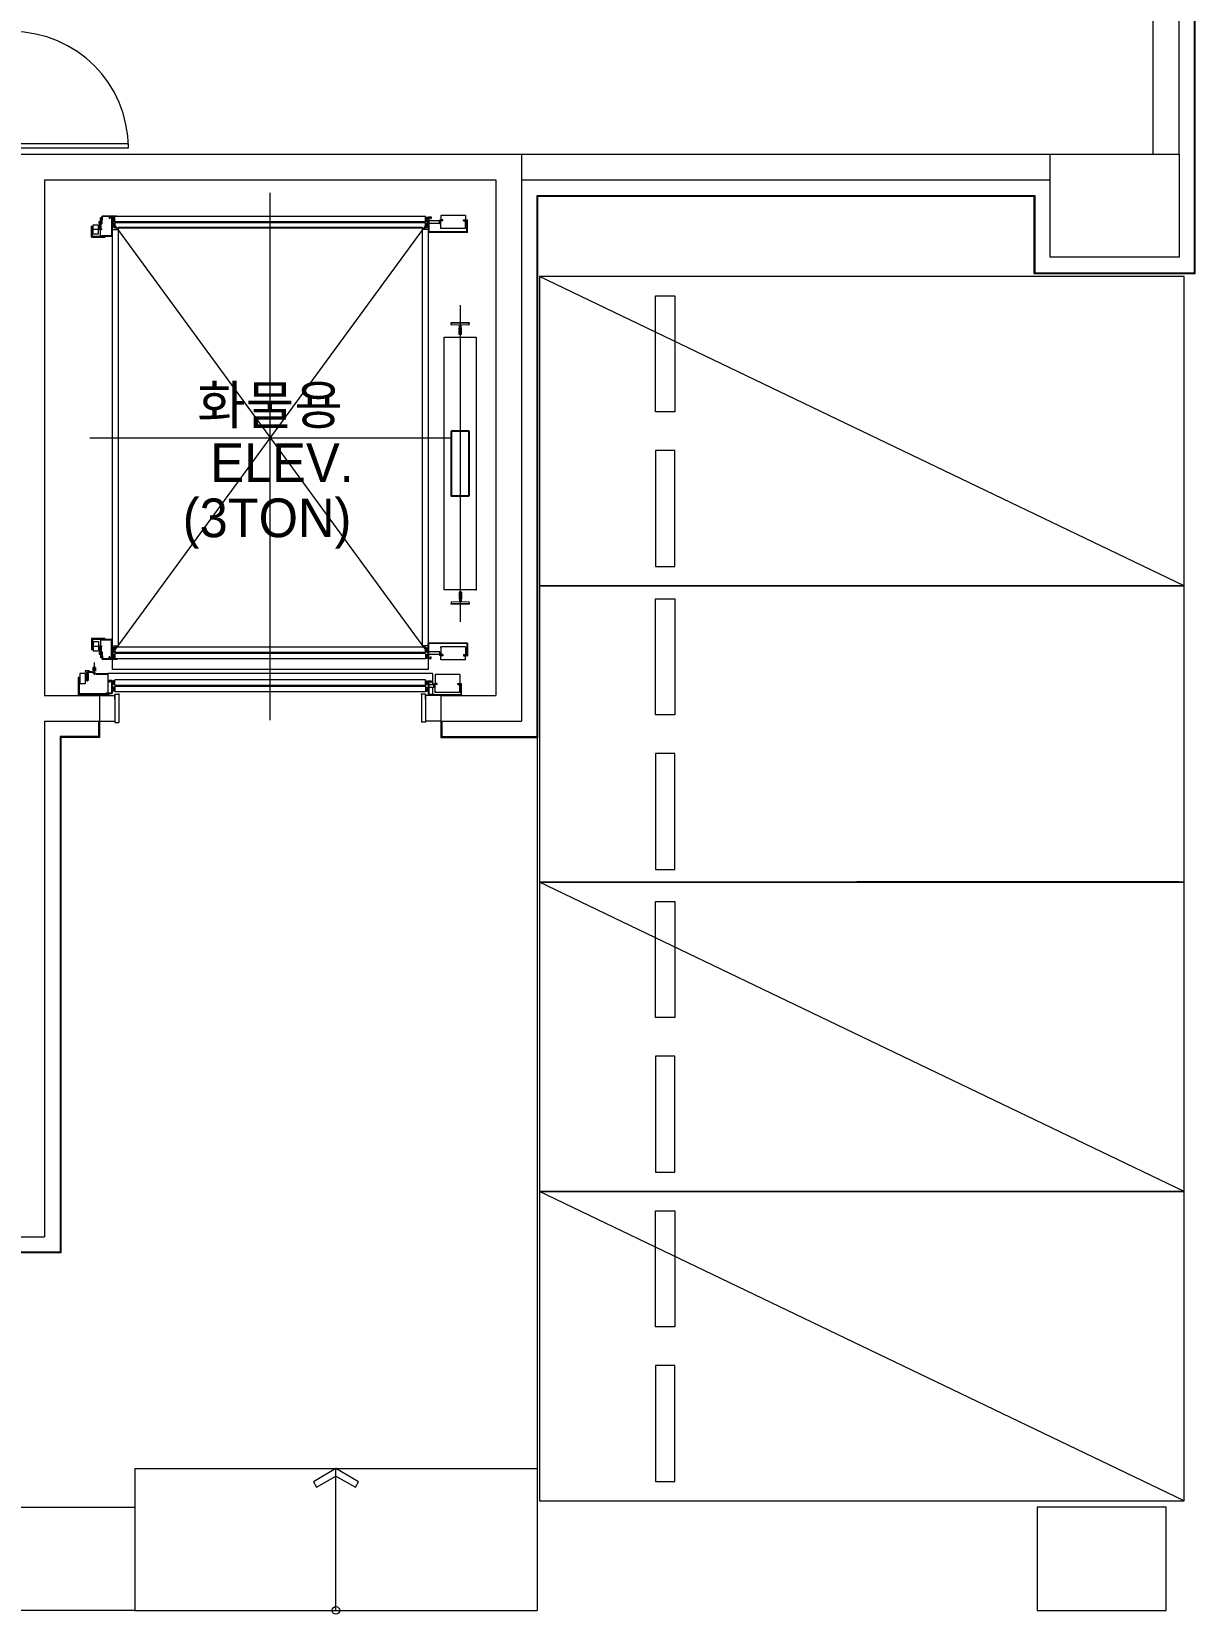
# Model space of a CAD drawing. Header units: millimetres. Extents: x 43806 to 399860, y -65551 to 59129.
# Drawn here: x 89370 to 98396, y 30515 to 42796 of the extents above; entities that cross this region are included whole.
import ezdxf

# ---------------------------------------------------------------- set-up
doc = ezdxf.new("R2010")
doc.units = ezdxf.units.MM
doc.header["$LTSCALE"] = 400
doc.header["$MEASUREMENT"] = 0
doc.linetypes.add('광-XR-PLAN$0$PHANTOM', pattern=[2.5, 1.25, -0.25, 0.25, -0.25, 0.25, -0.25])
doc.layers.add('A', color=8, linetype='CONTINUOUS', lineweight=0)
doc.layers.add('만공차등 배관', color=4, linetype='CONTINUOUS')
doc.styles.add('CS', font='', dxfattribs={"height": 300})
doc.styles.get('CS').set_extended_font_data('HYwulM')

msp = doc.modelspace()

# ---------------------------------------------------------------- linework, layer by layer
at = {"layer": 'A', "ltscale": 2}
for p, q in [((98390, 40925), (98390, 51545)), ((98396, 40919), (98396, 51545)), ((98070, 41845), (98070, 43945)), ((98270, 41845), (98270, 43945)), ((86000, 41845), (93170, 41845)), ((93170, 41845), (93170, 37445)), ((93170, 41845), (97270, 41845)), ((97270, 41845), (98270, 41845)), ((97270, 41045), (97270, 41845)), ((98270, 41845), (98270, 41045)), ((89470, 41645), (89470, 37645)), ((89470, 41645), (92970, 41645)), ((92970, 41645), (92970, 37645)), ((93170, 41645), (97270, 41645)), ((93290, 37325), (93290, 41525)), ((93290, 41525), (97150, 41525)), ((93296, 37319), (93296, 41519)), ((93296, 41519), (97144, 41519)), ((97144, 41519), (97144, 40919)), ((97150, 41525), (97150, 40925)), ((98270, 41045), (97270, 41045)), ((97144, 40919), (98396, 40919)), ((97150, 40925), (98390, 40925)), ((98310, 38495), (93310, 40895)), ((89470, 37645), (89895, 37645)), ((89895, 37645), (89895, 37445)), ((92545, 37645), (92970, 37645)), ((92545, 37645), (92545, 37445)), ((89470, 37445), (89470, 33445)), ((89470, 37445), (89895, 37445)), ((89889, 37445), (89889, 37325)), ((89895, 37445), (89895, 37319)), ((92545, 37445), (93170, 37445)), ((92545, 37445), (92545, 37319)), ((92551, 37445), (92551, 37325)), ((89889, 37325), (89590, 37325)), ((89590, 37325), (89590, 33325)), ((89895, 37319), (89596, 37319)), ((89596, 37319), (89596, 33319)), ((92545, 37319), (93296, 37319)), ((92551, 37325), (93290, 37325)), ((93290, 37319), (93290, 30545)), ((98310, 33795), (93310, 36195)), ((98310, 31395), (93310, 33795)), ((86020, 33445), (89470, 33445)), ((89590, 33325), (89270, 33325)), ((89596, 33319), (89270, 33319)), ((90170, 31645), (90170, 31345)), ((90170, 31645), (93290, 31645)), ((89170, 31345), (90170, 31345)), ((90170, 31345), (90170, 30545)), ((98170, 31345), (97170, 31345)), ((97170, 31345), (97170, 30545)), ((98170, 30545), (98170, 31345)), ((90170, 30545), (89170, 30545)), ((90170, 30545), (93290, 30545)), ((97170, 30545), (98170, 30545))]:
    msp.add_line(p, q, dxfattribs=at)
at = {"layer": 'A'}
for p, q in [((90120, 41925), (89220, 41925)), ((89220, 41895), (90120, 41895)), ((90120, 41895), (90120, 41925)), ((91220, 37454), (91220, 41545)), ((89835, 41202), (89835, 41287)), ((89835, 41287), (89841, 41287)), ((89841, 41208), (89841, 41287)), ((89841, 41276), (89847, 41276)), ((89847, 41226), (89847, 41297)), ((89847, 41297), (89889, 41297)), ((89889, 41226), (89889, 41297)), ((89893, 41308), (89893, 41323)), ((89893, 41323), (89913, 41323)), ((89893, 41308), (89916, 41308)), ((89898, 41259), (89898, 41308)), ((89903, 41208), (89903, 41353)), ((89909, 41259), (89909, 41308)), ((89913, 41355), (89916, 41355)), ((89913, 41308), (89913, 41355)), ((89916, 41308), (89916, 41365)), ((90030, 41365), (89916, 41365)), ((89916, 41336), (89919, 41336)), ((89919, 41336), (89919, 41362)), ((90015, 41362), (89919, 41362)), ((89971, 41358), (89971, 41345)), ((89995, 41358), (89971, 41358)), ((89976, 41345), (89971, 41345)), ((89976, 41352), (89976, 41345)), ((89990, 41352), (89976, 41352)), ((90015, 41341), (89986, 41341)), ((90015, 41291), (89986, 41291)), ((89990, 41352), (89990, 41214)), ((89995, 41358), (89995, 41208)), ((90011, 41347), (89995, 41347)), ((90011, 41334), (89995, 41334)), ((92445, 41320), (89995, 41320)), ((92445, 41320), (89995, 37970)), ((89995, 41320), (92445, 37970)), ((89995, 41320), (89995, 37845)), ((90011, 41297), (89995, 41297)), ((90011, 41284), (89995, 41284)), ((90015, 41355), (90001, 41355)), ((90001, 41355), (90001, 41348)), ((90012, 41348), (90001, 41348)), ((90012, 41333), (90001, 41333)), ((90001, 41326), (90001, 41333)), ((90015, 41326), (90001, 41326)), ((90015, 41305), (90001, 41305)), ((90001, 41305), (90001, 41298)), ((90012, 41298), (90001, 41298)), ((90012, 41283), (90001, 41283)), ((90001, 41276), (90001, 41283)), ((90015, 41276), (90001, 41276)), ((90011, 41334), (90011, 41347)), ((90011, 41297), (90011, 41284)), ((90012, 41333), (90012, 41348)), ((90012, 41298), (90012, 41283)), ((92425, 41362), (90015, 41362)), ((90015, 41320), (90015, 41362)), ((90015, 41324), (90015, 41320)), ((92425, 41320), (90015, 41320)), ((92425, 41312), (90015, 41312)), ((90015, 41270), (90015, 41312)), ((90015, 41312), (90015, 41282)), ((92425, 41270), (90015, 41270)), ((90030, 41362), (90030, 41365)), ((92400, 41275), (90040, 41275)), ((90040, 41275), (90040, 38030)), ((92400, 41275), (92400, 38030)), ((92425, 41320), (92425, 41362)), ((92425, 41355), (92439, 41355)), ((92425, 41326), (92439, 41326)), ((92425, 41324), (92425, 41320)), ((92425, 41312), (92425, 41282)), ((92425, 41270), (92425, 41312)), ((92425, 41305), (92439, 41305)), ((92425, 41291), (92454, 41291)), ((92425, 41276), (92439, 41276)), ((92428, 41348), (92439, 41348)), ((92428, 41333), (92428, 41348)), ((92428, 41333), (92439, 41333)), ((92428, 41298), (92439, 41298)), ((92428, 41298), (92428, 41283)), ((92428, 41283), (92439, 41283)), ((92429, 41334), (92429, 41347)), ((92429, 41347), (92445, 41347)), ((92429, 41334), (92445, 41334)), ((92429, 41297), (92445, 41297)), ((92429, 41297), (92429, 41284)), ((92429, 41284), (92445, 41284)), ((92439, 41355), (92439, 41348)), ((92439, 41326), (92439, 41333)), ((92439, 41305), (92439, 41298)), ((92439, 41276), (92439, 41283)), ((92445, 41358), (92445, 41238)), ((92445, 41358), (92469, 41358)), ((92445, 41320), (92445, 37845)), ((92450, 41352), (92450, 41243)), ((92450, 41352), (92464, 41352)), ((92534, 41327), (92450, 41327)), ((92534, 41307), (92450, 41307)), ((92464, 41352), (92464, 41345)), ((92464, 41345), (92469, 41345)), ((92469, 41358), (92469, 41345)), ((92534, 41305), (92534, 41334)), ((92558, 41334), (92534, 41334)), ((92537, 41305), (92534, 41305)), ((92537, 41305), (92537, 41330)), ((92558, 41330), (92537, 41330)), ((92735, 41370), (92545, 41370)), ((92545, 41370), (92545, 41336)), ((92560, 41336), (92545, 41336)), ((92545, 41267), (92545, 41327)), ((92560, 41327), (92545, 41327)), ((92545, 41275), (92545, 41267)), ((92735, 41267), (92545, 41267)), ((92558, 41330), (92558, 41334)), ((92560, 41327), (92560, 41336)), ((92720, 41327), (92720, 41336)), ((92720, 41336), (92735, 41336)), ((92720, 41327), (92735, 41327)), ((92722, 41330), (92722, 41334)), ((92722, 41334), (92746, 41334)), ((92722, 41330), (92743, 41330)), ((92735, 41370), (92735, 41336)), ((92735, 41267), (92735, 41327)), ((92743, 41321), (92743, 41330)), ((92743, 41321), (92746, 41321)), ((92746, 41243), (92746, 41336)), ((92746, 41336), (92750, 41336)), ((92750, 41238), (92750, 41336)), ((89835, 41262), (89917, 41262)), ((89835, 41202), (89940, 41202)), ((89841, 41248), (89847, 41248)), ((89841, 41208), (89995, 41208)), ((89847, 41226), (89889, 41226)), ((89898, 41259), (89909, 41259)), ((89912, 41208), (89912, 41214)), ((89912, 41214), (89990, 41214)), ((89995, 41260), (90040, 41260)), ((92445, 41260), (92400, 41260)), ((92750, 41238), (92445, 41238)), ((92746, 41243), (92450, 41243)), ((93310, 40895), (93310, 38495)), ((98310, 40895), (93310, 40895)), ((98310, 38495), (98310, 40895)), ((92694, 40674), (92694, 38215)), ((94210, 39845), (94210, 40745)), ((94210, 40745), (94360, 40745)), ((94360, 40745), (94360, 39845)), ((92569, 38465), (92569, 40425)), ((92569, 40425), (92819, 40425)), ((92819, 40425), (92819, 38465)), ((94360, 39845), (94210, 39845)), ((89822, 39645), (92618, 39645)), ((94360, 39545), (94210, 39545)), ((94210, 39545), (94210, 38645)), ((94360, 38645), (94360, 39545)), ((94210, 38645), (94360, 38645)), ((92819, 38465), (92569, 38465)), ((93310, 38495), (98310, 38495)), ((93310, 38495), (93310, 36195)), ((98310, 38495), (93310, 38495)), ((98310, 36195), (98310, 38495)), ((94210, 37495), (94210, 38395)), ((94210, 38395), (94360, 38395)), ((94360, 38395), (94360, 37495)), ((89835, 38088), (89940, 38088)), ((89835, 38088), (89835, 38002)), ((89841, 38082), (89841, 38002)), ((89841, 38082), (89995, 38082)), ((89903, 38082), (89903, 37936)), ((89912, 38082), (89912, 38076)), ((89912, 38076), (89990, 38076)), ((89990, 37937), (89990, 38076)), ((89995, 37931), (89995, 38082)), ((89835, 38028), (89917, 38028)), ((89835, 38002), (89841, 38002)), ((89841, 38042), (89847, 38042)), ((89841, 38014), (89847, 38014)), ((89847, 38063), (89847, 37992)), ((89847, 38063), (89889, 38063)), ((89847, 37992), (89889, 37992)), ((89889, 38063), (89889, 37992)), ((89893, 37982), (89893, 37966)), ((89893, 37982), (89916, 37982)), ((89893, 37966), (89913, 37966)), ((89898, 38031), (89898, 37982)), ((89898, 38031), (89909, 38031)), ((89909, 38031), (89909, 37982)), ((89913, 37982), (89913, 37935)), ((89916, 37982), (89916, 37924)), ((89916, 37953), (89919, 37953)), ((89919, 37953), (89919, 37928)), ((90015, 37999), (89986, 37999)), ((90015, 37949), (89986, 37949)), ((89995, 38030), (90040, 38030)), ((90011, 38005), (89995, 38005)), ((90011, 37992), (89995, 37992)), ((90011, 37955), (89995, 37955)), ((90015, 38013), (90001, 38013)), ((90001, 38013), (90001, 38006)), ((90012, 38006), (90001, 38006)), ((90012, 37991), (90001, 37991)), ((90001, 37984), (90001, 37991)), ((90015, 37984), (90001, 37984)), ((90015, 37963), (90001, 37963)), ((90001, 37963), (90001, 37956)), ((90012, 37956), (90001, 37956)), ((90011, 37992), (90011, 38005)), ((90011, 37955), (90011, 37942)), ((90012, 37991), (90012, 38006)), ((90012, 37956), (90012, 37941)), ((92425, 38020), (90015, 38020)), ((90015, 38020), (90015, 37978)), ((90015, 37978), (90015, 38007)), ((92425, 37978), (90015, 37978)), ((92425, 37970), (90015, 37970)), ((90015, 37965), (90015, 37970)), ((90015, 37970), (90015, 37928)), ((92445, 38030), (92400, 38030)), ((92425, 38020), (92425, 37978)), ((92425, 38013), (92439, 38013)), ((92425, 37978), (92425, 38007)), ((92425, 37999), (92454, 37999)), ((92425, 37984), (92439, 37984)), ((92425, 37965), (92425, 37970)), ((92425, 37970), (92425, 37928)), ((92425, 37963), (92439, 37963)), ((92428, 38006), (92439, 38006)), ((92428, 37991), (92428, 38006)), ((92428, 37991), (92439, 37991)), ((92428, 37956), (92428, 37941)), ((92428, 37956), (92439, 37956)), ((92429, 38005), (92445, 38005)), ((92429, 37992), (92429, 38005)), ((92429, 37992), (92445, 37992)), ((92429, 37955), (92429, 37942)), ((92429, 37955), (92445, 37955)), ((92439, 38013), (92439, 38006)), ((92439, 37984), (92439, 37991)), ((92439, 37963), (92439, 37956)), ((92445, 37931), (92445, 38051)), ((92750, 38051), (92445, 38051)), ((92450, 37937), (92450, 38047)), ((92746, 38047), (92450, 38047)), ((92534, 37982), (92450, 37982)), ((92534, 37962), (92450, 37962)), ((92534, 37984), (92534, 37956)), ((92537, 37984), (92534, 37984)), ((92558, 37956), (92534, 37956)), ((92537, 37984), (92537, 37960)), ((92558, 37960), (92537, 37960)), ((92735, 38023), (92545, 38023)), ((92545, 38023), (92545, 37962)), ((92545, 38014), (92545, 38023)), ((92560, 37962), (92545, 37962)), ((92560, 37953), (92545, 37953)), ((92545, 37920), (92545, 37953)), ((92558, 37960), (92558, 37956)), ((92560, 37962), (92560, 37953)), ((92720, 37962), (92720, 37953)), ((92720, 37962), (92735, 37962)), ((92720, 37953), (92735, 37953)), ((92722, 37960), (92722, 37956)), ((92722, 37960), (92743, 37960)), ((92722, 37956), (92746, 37956)), ((92735, 38023), (92735, 37962)), ((92735, 37920), (92735, 37953)), ((92743, 37969), (92746, 37969)), ((92743, 37969), (92743, 37960)), ((92746, 38047), (92746, 37953)), ((92746, 37953), (92750, 37953)), ((92750, 38051), (92750, 37953)), ((89816, 37836), (89784, 37836)), ((89784, 37836), (89784, 37826)), ((89793, 37826), (89793, 37761)), ((89800, 37842), (89800, 37753)), ((89800, 37831), (89833, 37831)), ((89808, 37826), (89808, 37761)), ((89816, 37836), (89816, 37826)), ((89833, 37831), (89874, 37816)), ((89865, 37861), (89845, 37861)), ((89845, 37861), (89845, 37832)), ((89865, 37846), (89845, 37846)), ((89855, 37901), (89855, 37805)), ((89865, 37861), (89865, 37832)), ((89913, 37935), (89916, 37935)), ((90030, 37924), (89916, 37924)), ((90015, 37928), (89919, 37928)), ((89976, 37944), (89971, 37944)), ((89971, 37931), (89971, 37944)), ((89995, 37931), (89971, 37931)), ((89976, 37937), (89976, 37944)), ((89990, 37937), (89976, 37937)), ((90011, 37942), (89995, 37942)), ((92445, 37845), (89995, 37845)), ((90012, 37941), (90001, 37941)), ((90001, 37934), (90001, 37941)), ((90015, 37934), (90001, 37934)), ((92425, 37928), (90015, 37928)), ((90030, 37928), (90030, 37924)), ((92425, 37934), (92439, 37934)), ((92428, 37941), (92439, 37941)), ((92429, 37942), (92445, 37942)), ((92439, 37934), (92439, 37941)), ((92445, 37931), (92469, 37931)), ((92450, 37937), (92464, 37937)), ((92464, 37944), (92469, 37944)), ((92464, 37937), (92464, 37944)), ((92469, 37931), (92469, 37944)), ((92735, 37920), (92545, 37920)), ((89732, 37783), (89732, 37645)), ((89738, 37783), (89732, 37783)), ((89738, 37783), (89738, 37651)), ((89744, 37780), (89738, 37780)), ((89744, 37762), (89738, 37762)), ((89786, 37816), (89744, 37816)), ((89744, 37816), (89744, 37736)), ((89786, 37736), (89744, 37736)), ((89786, 37816), (89786, 37736)), ((89808, 37761), (89793, 37761)), ((89800, 37825), (89833, 37825)), ((89831, 37825), (89872, 37810)), ((89872, 37810), (89960, 37810)), ((89874, 37816), (89960, 37816)), ((92480, 37816), (89960, 37816)), ((89960, 37816), (89960, 37666)), ((89960, 37718), (89960, 37666)), ((89971, 37761), (89971, 37748)), ((89995, 37761), (89971, 37761)), ((89976, 37748), (89971, 37748)), ((89976, 37755), (89976, 37748)), ((89990, 37755), (89976, 37755)), ((90015, 37744), (89986, 37744)), ((89990, 37755), (89990, 37666)), ((89995, 37761), (89995, 37661)), ((90011, 37750), (89995, 37750)), ((90011, 37737), (89995, 37737)), ((90015, 37758), (90001, 37758)), ((90001, 37758), (90001, 37751)), ((90012, 37751), (90001, 37751)), ((90012, 37736), (90001, 37736)), ((90001, 37729), (90001, 37736)), ((90015, 37729), (90001, 37729)), ((90015, 37708), (90001, 37708)), ((90001, 37708), (90001, 37701)), ((90011, 37737), (90011, 37750)), ((90012, 37736), (90012, 37751)), ((92425, 37765), (90015, 37765)), ((90015, 37723), (90015, 37765)), ((92425, 37723), (90015, 37723)), ((92425, 37715), (90015, 37715)), ((90015, 37715), (90015, 37673)), ((92425, 37723), (92425, 37765)), ((92425, 37758), (92439, 37758)), ((92425, 37744), (92454, 37744)), ((92425, 37729), (92439, 37729)), ((92425, 37715), (92425, 37673)), ((92425, 37708), (92439, 37708)), ((92428, 37751), (92439, 37751)), ((92428, 37736), (92428, 37751)), ((92428, 37736), (92439, 37736)), ((92429, 37750), (92445, 37750)), ((92429, 37737), (92429, 37750)), ((92429, 37737), (92445, 37737)), ((92439, 37758), (92439, 37751)), ((92439, 37729), (92439, 37736)), ((92439, 37708), (92439, 37701)), ((92445, 37759), (92445, 37649)), ((92445, 37759), (92469, 37759)), ((92450, 37752), (92450, 37653)), ((92450, 37752), (92464, 37752)), ((92489, 37728), (92450, 37728)), ((92489, 37707), (92450, 37707)), ((92464, 37752), (92464, 37746)), ((92464, 37746), (92469, 37746)), ((92469, 37759), (92469, 37746)), ((92480, 37816), (92480, 37728)), ((92480, 37707), (92480, 37653)), ((92489, 37707), (92489, 37735)), ((92513, 37735), (92489, 37735)), ((92492, 37707), (92489, 37707)), ((92492, 37707), (92492, 37731)), ((92513, 37731), (92492, 37731)), ((92500, 37808), (92500, 37738)), ((92690, 37808), (92500, 37808)), ((92515, 37738), (92500, 37738)), ((92500, 37668), (92500, 37729)), ((92515, 37729), (92500, 37729)), ((92513, 37731), (92513, 37735)), ((92515, 37729), (92515, 37738)), ((92675, 37729), (92675, 37738)), ((92675, 37738), (92690, 37738)), ((92675, 37729), (92690, 37729)), ((92677, 37731), (92677, 37735)), ((92677, 37735), (92701, 37735)), ((92677, 37731), (92698, 37731)), ((92690, 37808), (92690, 37738)), ((92690, 37668), (92690, 37729)), ((92698, 37722), (92698, 37731)), ((92698, 37722), (92701, 37722)), ((92701, 37649), (92701, 37738)), ((92701, 37738), (92705, 37738)), ((92705, 37645), (92705, 37738)), ((89965, 37645), (89732, 37645)), ((89965, 37651), (89738, 37651)), ((89739, 37661), (89995, 37661)), ((89839, 37645), (90015, 37645)), ((89845, 37651), (89965, 37651)), ((89949, 37666), (89949, 37661)), ((89949, 37666), (89990, 37666)), ((89960, 37661), (89960, 37651)), ((89965, 37651), (89965, 37645)), ((90015, 37694), (89986, 37694)), ((90011, 37700), (89995, 37700)), ((90011, 37687), (89995, 37687)), ((90012, 37701), (90001, 37701)), ((90001, 37679), (90001, 37686)), ((90012, 37686), (90001, 37686)), ((90015, 37679), (90001, 37679)), ((90011, 37700), (90011, 37687)), ((90012, 37701), (90012, 37686)), ((92425, 37673), (90015, 37673)), ((90015, 37655), (90015, 37435)), ((90015, 37615), (90015, 37655)), ((90015, 37655), (90045, 37655)), ((90045, 37655), (90045, 37435)), ((92395, 37655), (92395, 37437)), ((92425, 37655), (92395, 37655)), ((92425, 37694), (92454, 37694)), ((92425, 37679), (92439, 37679)), ((92425, 37655), (92425, 37437)), ((92425, 37615), (92425, 37655)), ((92705, 37645), (92425, 37645)), ((92428, 37701), (92428, 37686)), ((92428, 37701), (92439, 37701)), ((92428, 37686), (92439, 37686)), ((92429, 37700), (92445, 37700)), ((92429, 37700), (92429, 37687)), ((92429, 37687), (92445, 37687)), ((92439, 37679), (92439, 37686)), ((92701, 37649), (92445, 37649)), ((92491, 37653), (92450, 37653)), ((92461, 37649), (92461, 37645)), ((92491, 37653), (92491, 37649)), ((92500, 37679), (92500, 37671)), ((92690, 37668), (92500, 37668)), ((94360, 37495), (94210, 37495)), ((89895, 37445), (90015, 37445)), ((90015, 37435), (90045, 37435)), ((92425, 37437), (92395, 37437)), ((92545, 37445), (92425, 37445)), ((94360, 37195), (94210, 37195)), ((94210, 37195), (94210, 36295)), ((94360, 36295), (94360, 37195)), ((94210, 36295), (94360, 36295)), ((93310, 36195), (93310, 33795)), ((98310, 36195), (93310, 36195)), ((93310, 36195), (98310, 36195)), ((98310, 33795), (98310, 36195)), ((94210, 35145), (94210, 36045)), ((94210, 36045), (94360, 36045)), ((94360, 36045), (94360, 35145)), ((94360, 35145), (94210, 35145)), ((94360, 34845), (94210, 34845)), ((94210, 34845), (94210, 33945)), ((94360, 33945), (94360, 34845)), ((94210, 33945), (94360, 33945)), ((93310, 33795), (98310, 33795)), ((93310, 33795), (93310, 31395)), ((98310, 33795), (93310, 33795)), ((98310, 31395), (98310, 33795)), ((94210, 32745), (94210, 33645)), ((94210, 33645), (94360, 33645)), ((94360, 33645), (94360, 32745)), ((94360, 32745), (94210, 32745)), ((94360, 32445), (94210, 32445)), ((94210, 32445), (94210, 31545)), ((94360, 31545), (94360, 32445)), ((91730, 31645), (91555, 31544)), ((91579, 31501), (91730, 31587)), ((91730, 30545), (91730, 31645)), ((91905, 31544), (91730, 31645)), ((91730, 31587), (91881, 31501)), ((91555, 31544), (91579, 31501)), ((91881, 31501), (91905, 31544)), ((94210, 31545), (94360, 31545)), ((93310, 31395), (98310, 31395))]:
    msp.add_line(p, q, dxfattribs=at)
at = {"layer": 'A', "linetype": 'ByBlock'}
for p, q in [((92764, 40537), (92624, 40537)), ((92624, 40523), (92624, 40534)), ((92764, 40534), (92624, 40534)), ((92764, 40523), (92764, 40534)), ((92685, 40518), (92627, 40521)), ((92685, 40518), (92688, 40515)), ((92685, 40495), (92688, 40499)), ((92685, 40446), (92685, 40495)), ((92686, 40445), (92685, 40446)), ((92703, 40445), (92686, 40445)), ((92688, 40499), (92688, 40515)), ((92704, 40518), (92701, 40515)), ((92701, 40499), (92701, 40515)), ((92704, 40495), (92701, 40499)), ((92703, 40445), (92704, 40446)), ((92762, 40521), (92704, 40518)), ((92704, 40446), (92704, 40495)), ((92686, 38445), (92685, 38444)), ((92685, 38444), (92685, 38394)), ((92703, 38445), (92686, 38445)), ((92703, 38445), (92704, 38444)), ((92704, 38444), (92704, 38394)), ((92624, 38366), (92624, 38356)), ((92764, 38356), (92624, 38356)), ((92764, 38353), (92624, 38353)), ((92685, 38371), (92627, 38368)), ((92685, 38394), (92688, 38391)), ((92685, 38371), (92688, 38375)), ((92688, 38391), (92688, 38375)), ((92704, 38394), (92701, 38391)), ((92701, 38391), (92701, 38375)), ((92704, 38371), (92701, 38375)), ((92762, 38368), (92704, 38371)), ((92764, 38366), (92764, 38356))]:
    msp.add_line(p, q, dxfattribs=at)
at = {"layer": 'A', "linetype": '광-XR-PLAN$0$PHANTOM', "lineweight": -2}
for p, q in [((92764, 39695), (92624, 39695)), ((92624, 39695), (92624, 39195)), ((92764, 39195), (92764, 39695)), ((92624, 39195), (92764, 39195))]:
    msp.add_line(p, q, dxfattribs=at)
at = {"layer": 'A'}
msp.add_circle((91730, 30545), 30, dxfattribs=at)
msp.add_arc((89220, 41895), 900, 0, 180, dxfattribs=at)
at = {"layer": 'A', "linetype": 'ByBlock'}
for centre, start, end in [((92627, 40523), 180, 266.5907), ((92762, 40523), 273.4093, 0), ((92627, 38366), 93.4093, 180), ((92762, 38366), 0, 86.5907)]:
    msp.add_arc(centre, 2.5, start, end, dxfattribs=at)
for p in [(92624, 40534), (92694, 40445), (92694, 38445), (92819, 38465), (92819, 38465), (92624, 38356)]:
    msp.add_point(p, dxfattribs=at)
at = {"layer": 'A', "ltscale": 300}
for p in [(92764, 40534), (92694, 40445), (92694, 40445), (92694, 38445), (92694, 38445), (92764, 38356), (90045, 37655), (90045, 37655), (92395, 37655), (92395, 37655)]:
    msp.add_point(p, dxfattribs=at)
at = {"layer": 'A', "linetype": '광-XR-PLAN$0$PHANTOM', "ltscale": 300}
msp.add_point((92624, 39195), dxfattribs=at)
at = {"layer": '만공차등 배관', "linetype": 'Continuous', "ltscale": 2}
msp.add_line((98270, 36195), (95770, 36195), dxfattribs=at)

# ---------------------------------------------------------------- texts
at = {"layer": 'A', "style": 'CS'}
for s, p in [('화물용', (90654, 39749)), ('ELEV.', (90756, 39301)), ('(3TON)', (90542, 38873))]:
    msp.add_text(s, height=300, dxfattribs=at).set_placement(p)

doc.saveas('drawing.dxf')
